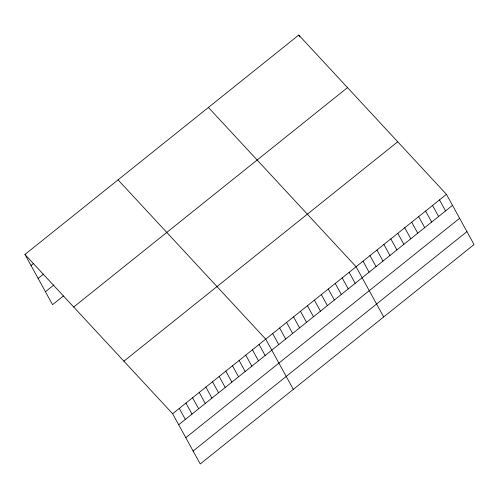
<?xml version="1.0" encoding="UTF-8"?>
<svg xmlns="http://www.w3.org/2000/svg" width="499" height="499" viewBox="0 0 499 499"><rect width="100%" height="100%" fill="white"/><g stroke="black" fill="none" stroke-linecap="round" stroke-linejoin="round"><path stroke-width="0.75" d="M24.95 254.459L298.77 35.049L446.449 194.336L474.05 244.541L200.23 463.951L172.623 413.74L24.95 254.459L52.551 304.664L63.435 295.944M31.007 265.48L33.427 263.541M38.117 278.411L43.556 274.051M45.446 291.734L53.904 284.954M73.684 307.022L347.504 87.612M123.889 361.176L397.715 141.772M172.623 413.74L446.449 194.336M178.686 424.761L452.506 205.357M185.79 437.698L459.616 218.288M193.119 451.021L466.939 231.611M208.414 107.453L356.086 266.74L383.687 316.946M118.051 179.858L265.724 339.145L293.325 389.351M439.494 199.906L445.557 210.927M432.546 205.476L438.602 216.491M425.597 211.04L431.654 222.061M418.642 216.61L424.705 227.631M411.694 222.18L417.75 233.201M298.77 35.049L299.843 36.995M404.739 227.75L410.802 238.772M397.79 233.32L403.847 244.342M390.842 238.89L396.898 249.912M383.887 244.46L389.95 255.482M376.938 250.03L382.995 261.052M369.99 255.6L376.046 266.622M363.035 261.17L369.098 272.192M349.132 272.311L355.194 283.332M342.183 277.881L348.24 288.896M335.234 283.444L341.291 294.466M328.28 289.015L334.342 300.036M321.331 294.585L327.388 305.606M314.382 300.155L320.439 311.176M307.428 305.725L313.491 316.746M300.479 311.295L306.536 322.317M293.524 316.865L299.587 327.887M286.576 322.435L292.632 333.457M279.627 328.005L285.684 339.027M272.672 333.575L278.735 344.597M259.075 344.472L265.131 355.494M252.425 349.799L258.482 360.821M245.776 355.126L251.833 366.147M239.121 360.459L245.184 371.481M232.472 365.786L238.534 376.807M225.822 371.113L231.885 382.134M219.173 376.446L225.23 387.461M212.524 381.772L218.581 392.794M205.875 387.099L211.932 398.121M199.226 392.426L205.282 403.448M192.577 397.759L198.633 408.781M185.921 403.086L191.984 414.108M179.272 408.413L185.335 419.434"/></g></svg>
